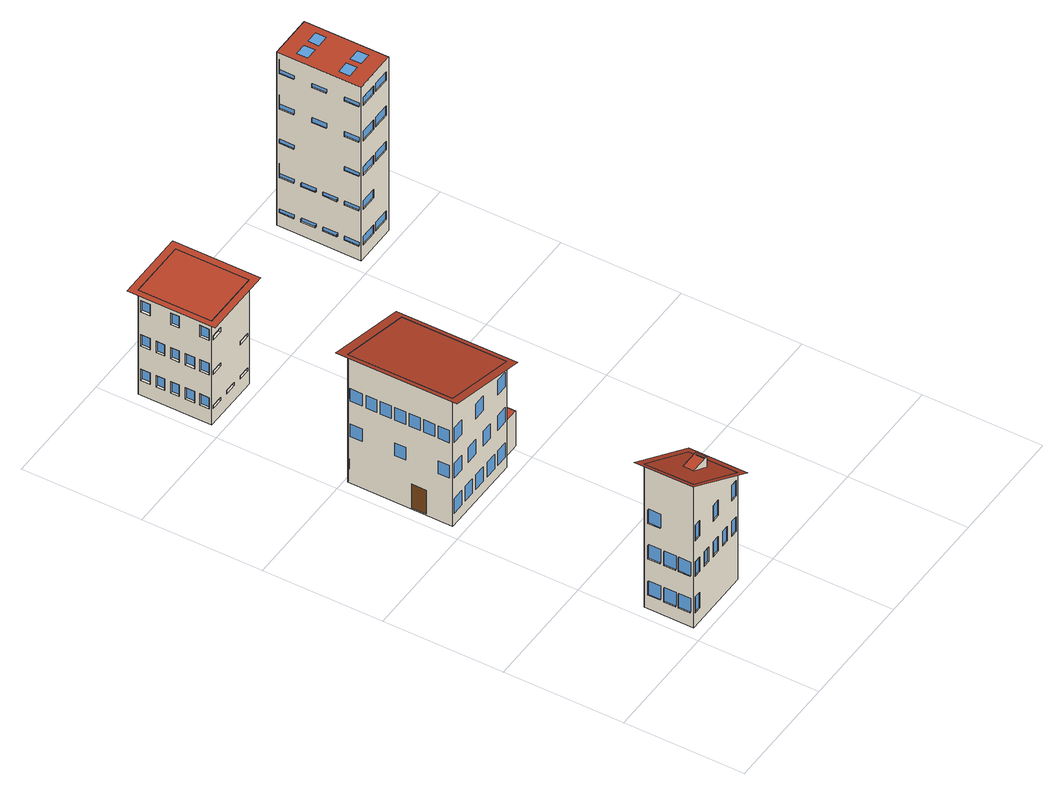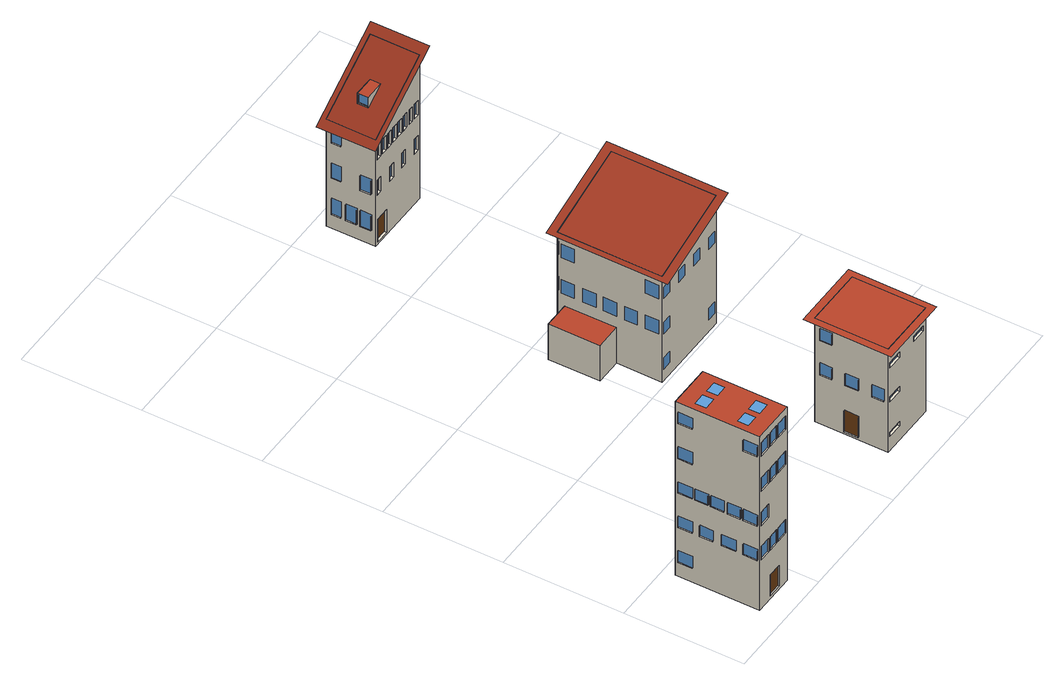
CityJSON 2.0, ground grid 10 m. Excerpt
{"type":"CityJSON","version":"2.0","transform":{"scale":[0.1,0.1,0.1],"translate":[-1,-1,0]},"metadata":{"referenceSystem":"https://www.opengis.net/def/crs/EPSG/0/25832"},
"CityObjects":{
"building1":{"type":"Building","attributes":{"dateOfConstruction":"1953-01-01","function":"Industrial","roofType":"Shed","storeysAboveGround":3},"children":["building1-1"],"geometry":[{"type":"MultiSurface","lod":"3","boundaries":[[[0,1,2,3]],[[4,5,6,7],[8,9,10,11]],[[5,0,3,6],[12,13,14,15],[16,17,18,19],[20,21,22,23],[24,25,26,27],[28,29,30,31],[32,33,34,35],[36,37,38,39],[40,41,42,43],[44,45,46,47]],[[12,48,49,13]],[[12,15,50,48]],[[14,51,50,15]],[[14,13,49,51]],[[16,52,53,17]],[[16,19,54,52]],[[18,55,54,19]],[[18,17,53,55]],[[20,56,57,21]],[[20,23,58,56]],[[22,59,58,23]],[[22,21,57,59]],[[24,60,61,25]],[[24,27,62,60]],[[26,63,62,27]],[[26,25,61,63]],[[28,64,65,29]],[[28,31,66,64]],[[30,67,66,31]],[[30,29,65,67]],[[32,68,69,33]],[[32,35,70,68]],[[34,71,70,35]],[[34,33,69,71]],[[36,72,73,37]],[[36,39,74,72]],[[38,75,74,39]],[[38,37,73,75]],[[40,76,77,41]],[[40,43,78,76]],[[42,79,78,43]],[[42,41,77,79]],[[44,80,81,45]],[[44,47,82,80]],[[46,83,82,47]],[[46,45,81,83]],[[48,50,51,49]],[[52,54,55,53]],[[56,58,59,57]],[[60,62,63,61]],[[64,66,67,65]],[[68,70,71,69]],[[72,74,75,73]],[[76,78,79,77]],[[80,82,83,81]],[[3,2,7,6],[84,85,86,87],[88,89,90,91],[92,93,94,95],[96,97,98,99],[100,101,102,103],[104,105,106,107]],[[84,108,109,85]],[[84,87,110,108]],[[86,111,110,87]],[[86,85,109,111]],[[88,112,113,89]],[[88,91,114,112]],[[90,115,114,91]],[[90,89,113,115]],[[92,116,117,93]],[[92,95,118,116]],[[94,119,118,95]],[[94,93,117,119]],[[96,120,121,97]],[[96,99,122,120]],[[98,123,122,99]],[[98,97,121,123]],[[100,124,125,101]],[[100,103,126,124]],[[102,127,126,103]],[[102,101,125,127]],[[104,128,129,105]],[[104,107,130,128]],[[106,131,130,107]],[[106,105,129,131]],[[108,110,111,109]],[[112,114,115,113]],[[116,118,119,117]],[[120,122,123,121]],[[124,126,127,125]],[[128,130,131,129]],[[7,2,1,4],[132,133,134,135],[136,137,138,139],[140,141,142,143],[144,145,146,147],[148,149,150,151],[152,153,154,155],[156,157,158,159],[160,161,162,163],[164,165,166,167],[168,169,170,171],[172,173,174,175],[176,177,178,179],[180,181,182,183]],[[132,184,185,133]],[[132,135,186,184]],[[134,187,186,135]],[[134,133,185,187]],[[136,188,189,137]],[[136,139,190,188]],[[138,191,190,139]],[[138,137,189,191]],[[140,192,193,141]],[[140,143,194,192]],[[142,195,194,143]],[[142,141,193,195]],[[144,196,197,145]],[[144,147,198,196]],[[146,199,198,147]],[[146,145,197,199]],[[148,200,201,149]],[[148,151,202,200]],[[150,203,202,151]],[[150,149,201,203]],[[152,204,205,153]],[[152,155,206,204]],[[154,207,206,155]],[[154,153,205,207]],[[156,208,209,157]],[[156,159,210,208]],[[158,211,210,159]],[[158,157,209,211]],[[160,212,213,161]],[[160,163,214,212]],[[162,215,214,163]],[[162,161,213,215]],[[164,216,217,165]],[[164,167,218,216]],[[166,219,218,167]],[[166,165,217,219]],[[168,220,221,169]],[[168,171,222,220]],[[170,223,222,171]],[[170,169,221,223]],[[172,224,225,173]],[[172,175,226,224]],[[174,227,226,175]],[[174,173,225,227]],[[176,228,229,177]],[[176,179,230,228]],[[178,231,230,179]],[[178,177,229,231]],[[180,232,233,181]],[[180,183,234,232]],[[182,235,234,183]],[[182,181,233,235]],[[184,186,187,185]],[[188,190,191,189]],[[192,194,195,193]],[[196,198,199,197]],[[200,202,203,201]],[[204,206,207,205]],[[208,210,211,209]],[[212,214,215,213]],[[216,218,219,217]],[[220,222,223,221]],[[224,226,227,225]],[[228,230,231,229]],[[232,234,235,233]],[[4,1,0,5],[236,237,238,239],[240,241,242,243],[244,245,246,247],[248,249,250,251],[252,253,254,255],[256,257,258,259],[260,261,262,263]],[[236,264,265,237]],[[236,239,266,264]],[[238,267,266,239]],[[238,237,265,267]],[[240,268,269,241]],[[240,243,270,268]],[[242,271,270,243]],[[242,241,269,271]],[[244,272,273,245]],[[244,247,274,272]],[[246,275,274,247]],[[246,245,273,275]],[[248,276,277,249]],[[248,251,278,276]],[[250,279,278,251]],[[250,249,277,279]],[[252,280,281,253]],[[252,255,282,280]],[[254,283,282,255]],[[254,253,281,283]],[[256,284,285,257]],[[256,259,286,284]],[[258,287,286,259]],[[258,257,285,287]],[[260,288,289,261]],[[260,263,290,288]],[[262,291,290,263]],[[262,261,289,291]],[[264,266,267,265]],[[268,270,271,269]],[[272,274,275,273]],[[276,278,279,277]],[[280,282,283,281]],[[284,286,287,285]],[[288,290,291,289]],[[292,293,294,295],[5,4,7,6]]],"semantics":{"surfaces":[{"type":"GroundSurface"},{"type":"RoofSurface"},{"type":"WallSurface"},{"type":"Window"},{"type":"Door"}],"values":[0,1,2,2,2,2,2,2,2,2,2,2,2,2,2,2,2,2,2,2,2,2,2,2,2,2,2,2,2,2,2,2,2,2,2,2,2,2,2,3,3,3,3,3,3,3,3,3,2,2,2,2,2,2,2,2,2,2,2,2,2,2,2,2,2,2,2,2,2,2,2,2,2,3,3,3,3,3,3,2,2,2,2,2,2,2,2,2,2,2,2,2,2,2,2,2,2,2,2,2,2,2,2,2,2,2,2,2,2,2,2,2,2,2,2,2,2,2,2,2,2,2,2,2,2,2,2,2,2,2,2,2,4,3,3,3,3,3,3,3,3,3,3,3,3,2,2,2,2,2,2,2,2,2,2,2,2,2,2,2,2,2,2,2,2,2,2,2,2,2,2,2,2,2,3,3,3,3,3,3,3,1]}}]},
"building1-1":{"type":"BuildingInstallation","attributes":{"relationToConstruction":"outside"},"parents":["building1"],"geometry":[{"type":"MultiSurface","lod":"3","boundaries":[[[8,11,296]],[[8,296,297,9]],[[297,10,9]],[[296,11,10,297],[298,299,300,301]],[[301,298,302,303]],[[302,304,305,303]]],"semantics":{"surfaces":[{"type":"WallSurface"},{"type":"RoofSurface"},{"type":"Window"}],"values":[0,1,0,0,0,2]}}]},
"building2":{"type":"Building","attributes":{"dateOfConstruction":"1951-01-01","function":"Industrial","roofType":"Shed","storeysAboveGround":3},"geometry":[{"type":"MultiSurface","lod":"3","boundaries":[[[306,307,308,309,310,311,312,313]],[[314,315,316,317]],[[315,306,313,316],[318,319,320,321],[322,323,324,325],[326,327,328,329],[330,331,332,333],[334,335,336,337],[338,339,340,341],[342,343,344,345],[346,347,348,349],[350,351,352,353],[354,355,356,357],[358,359,360,361],[362,363,364,365]],[[318,321,320,319]],[[322,325,324,323]],[[326,329,328,327]],[[330,333,332,331]],[[334,337,336,335]],[[338,341,340,339]],[[342,345,344,343]],[[346,349,348,347]],[[350,353,352,351]],[[354,357,356,355]],[[358,361,360,359]],[[362,365,364,363]],[[313,312,366,367,309,308,317,316],[368,369,370,371],[372,373,374,375],[376,377,378,379],[380,381,382,383],[384,385,386,387],[388,389,390,391],[392,393,394,395]],[[368,371,370,369]],[[372,375,374,373]],[[376,379,378,377]],[[380,383,382,381]],[[384,387,386,385]],[[388,391,390,389]],[[392,395,394,393]],[[317,308,307,314],[396,397,398,399],[400,401,402,403],[404,405,406,407],[408,409,410,411],[412,413,414,415],[416,417,418,419],[420,421,422,423]],[[396,399,398,397]],[[400,403,402,401]],[[404,407,406,405]],[[408,411,410,409]],[[412,415,414,413]],[[416,419,418,417]],[[420,423,422,421]],[[314,307,306,315],[424,425,426,427],[428,429,430,431],[432,433,434,435],[436,437,438,439],[440,441,442,443],[444,445,446,447],[448,449,450,451],[452,453,454,455],[456,457,458,459],[460,461,462,463],[464,465,466,467]],[[424,427,426,425]],[[428,431,430,429]],[[432,435,434,433]],[[436,439,438,437]],[[440,443,442,441]],[[444,447,446,445]],[[448,451,450,449]],[[452,455,454,453]],[[456,459,458,457]],[[460,463,462,461]],[[464,467,466,465]],[[312,311,468,366]],[[311,310,469,468]],[[309,367,469,310]],[[366,468,469,367]],[[470,471,472,473],[315,314,317,316]]],"semantics":{"surfaces":[{"type":"GroundSurface"},{"type":"RoofSurface"},{"type":"WallSurface"},{"type":"Window"},{"type":"Door"}],"values":[0,1,2,3,3,3,3,3,3,3,3,3,3,3,3,2,3,3,3,3,3,3,3,2,3,3,3,3,3,3,3,2,4,3,3,3,3,3,3,3,3,3,3,2,2,2,1,1]}}]},
"building3":{"type":"Building","attributes":{"dateOfConstruction":"1987-01-01","function":"Residential","roofType":"Flat","storeysAboveGround":3},"geometry":[{"type":"MultiSurface","lod":"3","boundaries":[[[474,475,476,477]],[[478,479,480,481]],[[474,477,479,478],[482,483,484,485],[486,487,488,489],[490,491,492,493],[494,495,496,497],[498,499,500,501],[502,503,504,505]],[[482,506,507,483]],[[482,485,508,506]],[[484,509,508,485]],[[484,483,507,509]],[[486,510,511,487]],[[486,489,512,510]],[[488,513,512,489]],[[488,487,511,513]],[[490,514,515,491]],[[490,493,516,514]],[[492,517,516,493]],[[492,491,515,517]],[[494,518,519,495]],[[494,497,520,518]],[[496,521,520,497]],[[496,495,519,521]],[[498,522,523,499]],[[498,501,524,522]],[[500,525,524,501]],[[500,499,523,525]],[[502,526,527,503]],[[502,505,528,526]],[[504,529,528,505]],[[504,503,527,529]],[[506,508,509,507]],[[510,512,513,511]],[[514,516,517,515]],[[518,520,521,519]],[[522,524,525,523]],[[526,528,529,527]],[[477,476,480,479],[530,531,532,533],[534,535,536,537],[538,539,540,541],[542,543,544,545],[546,547,548,549]],[[530,550,551,531]],[[530,533,552,550]],[[532,553,552,533]],[[532,531,551,553]],[[534,554,555,535]],[[534,537,556,554]],[[536,557,556,537]],[[536,535,555,557]],[[538,558,559,539]],[[538,541,560,558]],[[540,561,560,541]],[[540,539,559,561]],[[542,562,563,543]],[[542,545,564,562]],[[544,565,564,545]],[[544,543,563,565]],[[546,566,567,547]],[[546,549,568,566]],[[548,569,568,549]],[[548,547,567,569]],[[550,552,553,551]],[[554,556,557,555]],[[558,560,561,559]],[[562,564,565,563]],[[566,568,569,567]],[[476,475,481,480],[570,571,572,573],[574,575,576,577],[578,579,580,581],[582,583,584,585]],[[570,586,587,571]],[[570,573,588,586]],[[572,589,588,573]],[[572,571,587,589]],[[574,590,591,575]],[[574,577,592,590]],[[576,593,592,577]],[[576,575,591,593]],[[578,594,595,579]],[[578,581,596,594]],[[580,597,596,581]],[[580,579,595,597]],[[582,598,599,583]],[[582,585,600,598]],[[584,601,600,585]],[[584,583,599,601]],[[586,588,589,587]],[[590,592,593,591]],[[594,596,597,595]],[[598,600,601,599]],[[475,474,478,481],[602,603,604,605],[606,607,608,609],[610,611,612,613],[614,615,616,617],[618,619,620,621],[622,623,624,625],[626,627,628,629],[630,631,632,633],[634,635,636,637],[638,639,640,641],[642,643,644,645],[646,647,648,649],[650,651,652,653]],[[602,654,655,603]],[[602,605,656,654]],[[604,657,656,605]],[[604,603,655,657]],[[606,658,659,607]],[[606,609,660,658]],[[608,661,660,609]],[[608,607,659,661]],[[610,662,663,611]],[[610,613,664,662]],[[612,665,664,613]],[[612,611,663,665]],[[614,666,667,615]],[[614,617,668,666]],[[616,669,668,617]],[[616,615,667,669]],[[618,670,671,619]],[[618,621,506,670]],[[620,672,506,621]],[[620,619,671,672]],[[622,673,674,623]],[[622,625,675,673]],[[624,676,675,625]],[[624,623,674,676]],[[626,677,678,627]],[[626,629,679,677]],[[628,680,679,629]],[[628,627,678,680]],[[630,681,682,631]],[[630,633,683,681]],[[632,684,683,633]],[[632,631,682,684]],[[634,685,686,635]],[[634,637,687,685]],[[636,688,687,637]],[[636,635,686,688]],[[638,689,690,639]],[[638,641,518,689]],[[640,691,518,641]],[[640,639,690,691]],[[642,692,693,643]],[[642,645,694,692]],[[644,695,694,645]],[[644,643,693,695]],[[646,696,697,647]],[[646,649,698,696]],[[648,699,698,649]],[[648,647,697,699]],[[650,700,701,651]],[[650,653,526,700]],[[652,702,526,653]],[[652,651,701,702]],[[654,656,657,655]],[[658,660,661,659]],[[662,664,665,663]],[[666,668,669,667]],[[670,506,672,671]],[[673,675,676,674]],[[677,679,680,678]],[[681,683,684,682]],[[685,687,688,686]],[[689,518,691,690]],[[692,694,695,693]],[[696,698,699,697]],[[700,526,702,701]],[[703,704,705,706],[478,481,480,479]]],"semantics":{"surfaces":[{"type":"GroundSurface"},{"type":"RoofSurface"},{"type":"WallSurface"},{"type":"Window"},{"type":"Door"}],"values":[0,1,2,2,2,2,2,2,2,2,2,2,2,2,2,2,2,2,2,2,2,2,2,2,2,2,2,3,3,3,3,3,3,2,2,2,2,2,2,2,2,2,2,2,2,2,2,2,2,2,2,2,2,2,4,3,3,3,3,2,2,2,2,2,2,2,2,2,2,2,2,2,2,2,2,2,3,3,3,3,2,2,2,2,2,2,2,2,2,2,2,2,2,2,2,2,2,2,2,2,2,2,2,2,2,2,2,2,2,2,2,2,2,2,2,2,2,2,2,2,2,2,2,2,2,2,2,2,2,2,2,2,2,3,3,3,3,3,3,3,3,3,3,3,3,3,1]}}]},
"building4":{"type":"Building","attributes":{"dateOfConstruction":"1951-01-01","function":"Industrial","roofType":"Flat","storeysAboveGround":5},"geometry":[{"type":"MultiSurface","lod":"3","boundaries":[[[707,708,709,710]],[[711,712,713,714],[715,716,717,718],[719,720,721,722],[723,724,725,726],[727,728,729,730]],[[715,718,717,716]],[[719,722,721,720]],[[723,726,725,724]],[[727,730,729,728]],[[707,710,712,711],[731,732,733,734],[735,736,737,738],[739,740,741,742],[743,744,745,746],[747,748,749,750],[751,752,753,754],[755,756,757,758],[759,760,761,762],[763,764,765,766]],[[731,767,768,732]],[[731,734,769,767]],[[733,770,769,734]],[[733,732,768,770]],[[735,771,772,736]],[[735,738,773,771]],[[737,774,773,738]],[[737,736,772,774]],[[739,775,776,740]],[[739,742,777,775]],[[741,778,777,742]],[[741,740,776,778]],[[743,779,780,744]],[[743,746,781,779]],[[745,782,781,746]],[[745,744,780,782]],[[747,783,784,748]],[[747,750,785,783]],[[749,786,785,750]],[[749,748,784,786]],[[751,787,788,752]],[[751,754,789,787]],[[753,790,789,754]],[[753,752,788,790]],[[755,791,792,756]],[[755,758,793,791]],[[757,794,793,758]],[[757,756,792,794]],[[759,795,796,760]],[[759,762,797,795]],[[761,798,797,762]],[[761,760,796,798]],[[763,799,800,764]],[[763,766,801,799]],[[765,802,801,766]],[[765,764,800,802]],[[767,769,770,768]],[[771,773,774,772]],[[775,777,778,776]],[[779,781,782,780]],[[783,785,786,784]],[[787,789,790,788]],[[791,793,794,792]],[[795,797,798,796]],[[799,801,802,800]],[[710,709,713,712],[803,804,805,806],[807,808,809,810],[811,812,813,814],[815,816,817,818],[819,820,821,822],[823,824,825,826],[827,828,829,830],[831,832,833,834],[835,836,837,838],[839,840,841,842],[843,844,845,846],[847,848,849,850],[851,852,853,854]],[[803,855,856,804]],[[803,806,857,855]],[[805,858,857,806]],[[805,804,856,858]],[[807,859,860,808]],[[807,810,861,859]],[[809,862,861,810]],[[809,808,860,862]],[[811,863,864,812]],[[811,814,865,863]],[[813,866,865,814]],[[813,812,864,866]],[[815,867,868,816]],[[815,818,869,867]],[[817,870,869,818]],[[817,816,868,870]],[[819,871,872,820]],[[819,822,873,871]],[[821,874,873,822]],[[821,820,872,874]],[[823,875,876,824]],[[823,826,877,875]],[[825,878,877,826]],[[825,824,876,878]],[[827,879,880,828]],[[827,830,881,879]],[[829,882,881,830]],[[829,828,880,882]],[[831,883,884,832]],[[831,834,885,883]],[[833,886,885,834]],[[833,832,884,886]],[[835,887,888,836]],[[835,838,889,887]],[[837,890,889,838]],[[837,836,888,890]],[[839,891,892,840]],[[839,842,893,891]],[[841,894,893,842]],[[841,840,892,894]],[[843,895,896,844]],[[843,846,897,895]],[[845,898,897,846]],[[845,844,896,898]],[[847,899,900,848]],[[847,850,901,899]],[[849,902,901,850]],[[849,848,900,902]],[[851,903,904,852]],[[851,854,905,903]],[[853,906,905,854]],[[853,852,904,906]],[[855,857,858,856]],[[859,861,862,860]],[[863,865,866,864]],[[867,869,870,868]],[[871,873,874,872]],[[875,877,878,876]],[[879,881,882,880]],[[883,885,886,884]],[[887,889,890,888]],[[891,893,894,892]],[[895,897,898,896]],[[899,901,902,900]],[[903,905,906,904]],[[709,708,714,713],[907,908,909,910],[911,912,913,914],[915,916,917,918],[919,920,921,922],[923,924,925,926],[927,928,929,930],[931,932,933,934],[935,936,937,938],[939,940,941,942],[943,944,945,946],[947,948,949,950]],[[907,951,952,908]],[[907,910,953,951]],[[909,954,953,910]],[[909,908,952,954]],[[911,955,956,912]],[[911,914,957,955]],[[913,958,957,914]],[[913,912,956,958]],[[915,959,960,916]],[[915,918,961,959]],[[917,962,961,918]],[[917,916,960,962]],[[919,963,964,920]],[[919,922,965,963]],[[921,966,965,922]],[[921,920,964,966]],[[923,967,968,924]],[[923,926,969,967]],[[925,970,969,926]],[[925,924,968,970]],[[927,971,972,928]],[[927,930,973,971]],[[929,974,973,930]],[[929,928,972,974]],[[931,975,976,932]],[[931,934,977,975]],[[933,978,977,934]],[[933,932,976,978]],[[935,979,980,936]],[[935,938,981,979]],[[937,982,981,938]],[[937,936,980,982]],[[939,983,984,940]],[[939,942,985,983]],[[941,986,985,942]],[[941,940,984,986]],[[943,987,988,944]],[[943,946,989,987]],[[945,990,989,946]],[[945,944,988,990]],[[947,991,992,948]],[[947,950,993,991]],[[949,994,993,950]],[[949,948,992,994]],[[951,953,954,952]],[[955,957,958,956]],[[959,961,962,960]],[[963,965,966,964]],[[967,969,970,968]],[[971,973,974,972]],[[975,977,978,976]],[[979,981,982,980]],[[983,985,986,984]],[[987,989,990,988]],[[991,993,994,992]],[[708,707,711,714],[995,996,997,998],[999,1000,1001,1002],[1003,1004,1005,1006],[1007,1008,1009,1010],[1011,1012,1013,1014],[1015,1016,1017,1018],[1019,1020,1021,1022],[1023,1024,1025,1026],[1027,1028,1029,1030],[1031,1032,1033,1034],[1035,1036,1037,1038],[1039,1040,1041,1042],[1043,1044,1045,1046],[1047,1048,1049,1050],[1051,1052,1053,1054],[1055,1056,1057,1058]],[[995,1059,1060,996]],[[995,998,1061,1059]],[[997,1062,1061,998]],[[997,996,1060,1062]],[[999,1063,1064,1000]],[[999,1002,1065,1063]],[[1001,1066,1065,1002]],[[1001,1000,1064,1066]],[[1003,1067,1068,1004]],[[1003,1006,1069,1067]],[[1005,1070,1069,1006]],[[1005,1004,1068,1070]],[[1007,1071,1072,1008]],[[1007,1010,1073,1071]],[[1009,1074,1073,1010]],[[1009,1008,1072,1074]],[[1011,1075,1076,1012]],[[1011,1014,1077,1075]],[[1013,1078,1077,1014]],[[1013,1012,1076,1078]],[[1015,1079,1080,1016]],[[1015,1018,1081,1079]],[[1017,1082,1081,1018]],[[1017,1016,1080,1082]],[[1019,1083,1084,1020]],[[1019,1022,1085,1083]],[[1021,1086,1085,1022]],[[1021,1020,1084,1086]],[[1023,1087,1088,1024]],[[1023,1026,1089,1087]],[[1025,1090,1089,1026]],[[1025,1024,1088,1090]],[[1027,1091,1092,1028]],[[1027,1030,1093,1091]],[[1029,1094,1093,1030]],[[1029,1028,1092,1094]],[[1031,1095,1096,1032]],[[1031,1034,1097,1095]],[[1033,1098,1097,1034]],[[1033,1032,1096,1098]],[[1035,1099,1100,1036]],[[1035,1038,1101,1099]],[[1037,1102,1101,1038]],[[1037,1036,1100,1102]],[[1039,1103,1104,1040]],[[1039,1042,1105,1103]],[[1041,1106,1105,1042]],[[1041,1040,1104,1106]],[[1043,1107,1108,1044]],[[1043,1046,1109,1107]],[[1045,1110,1109,1046]],[[1045,1044,1108,1110]],[[1047,1111,1112,1048]],[[1047,1050,1113,1111]],[[1049,1114,1113,1050]],[[1049,1048,1112,1114]],[[1051,1115,1116,1052]],[[1051,1054,1117,1115]],[[1053,1118,1117,1054]],[[1053,1052,1116,1118]],[[1055,1119,1120,1056]],[[1055,1058,1121,1119]],[[1057,1122,1121,1058]],[[1057,1056,1120,1122]],[[1059,1061,1062,1060]],[[1063,1065,1066,1064]],[[1067,1069,1070,1068]],[[1071,1073,1074,1072]],[[1075,1077,1078,1076]],[[1079,1081,1082,1080]],[[1083,1085,1086,1084]],[[1087,1089,1090,1088]],[[1091,1093,1094,1092]],[[1095,1097,1098,1096]],[[1099,1101,1102,1100]],[[1103,1105,1106,1104]],[[1107,1109,1110,1108]],[[1111,1113,1114,1112]],[[1115,1117,1118,1116]],[[1119,1121,1122,1120]]],"semantics":{"surfaces":[{"type":"GroundSurface"},{"type":"RoofSurface"},{"type":"Window"},{"type":"WallSurface"},{"type":"Door"}],"values":[0,1,2,2,2,2,3,3,3,3,3,3,3,3,3,3,3,3,3,3,3,3,3,3,3,3,3,3,3,3,3,3,3,3,3,3,3,3,3,3,3,3,3,2,2,2,2,2,2,2,2,2,3,3,3,3,3,3,3,3,3,3,3,3,3,3,3,3,3,3,3,3,3,3,3,3,3,3,3,3,3,3,3,3,3,3,3,3,3,3,3,3,3,3,3,3,3,3,3,3,3,3,3,3,3,2,2,2,2,2,2,2,2,2,2,2,2,2,3,3,3,3,3,3,3,3,3,3,3,3,3,3,3,3,3,3,3,3,3,3,3,3,3,3,3,3,3,3,3,3,3,3,3,3,3,3,3,3,3,3,3,3,3,4,2,2,2,2,2,2,2,2,2,2,3,3,3,3,3,3,3,3,3,3,3,3,3,3,3,3,3,3,3,3,3,3,3,3,3,3,3,3,3,3,3,3,3,3,3,3,3,3,3,3,3,3,3,3,3,3,3,3,3,3,3,3,3,3,3,3,3,3,3,3,3,3,3,3,3,2,2,2,2,2,2,2,2,2,2,2,2,2,2,2,2]}}]}
},
"vertices":[
[10,10,0],[10,51,0],[69,51,0],[69,10,0],[10,51,138],[10,10,138],[69,10,103],[69,51,103],[36,26,123],[36,35,123],[53,35,113],[53,26,113],[12,10,13],[12,10,28],[18,10,28],[18,10,13],[12,10,48],[12,10,62],[18,10,62],[18,10,48],[24,10,48],[24,10,62],[30,10,62],[30,10,48],[36,10,48],[36,10,62],[43,10,62],[43,10,48],[49,10,48],[49,10,62],[55,10,62],[55,10,48],[61,10,48],[61,10,62],[67,10,62],[67,10,48],[12,10,82],[12,10,97],[18,10,97],[18,10,82],[36,10,82],[36,10,97],[43,10,97],[43,10,82],[61,10,82],[61,10,97],[67,10,97],[67,10,82],[12,11,13],[12,11,28],[18,11,13],[18,11,28],[12,11,48],[12,11,62],[18,11,48],[18,11,62],[24,11,48],[24,11,62],[30,11,48],[30,11,62],[36,11,48],[36,11,62],[43,11,48],[43,11,62],[49,11,48],[49,11,62],[55,11,48],[55,11,62],[61,11,48],[61,11,62],[67,11,48],[67,11,62],[12,11,82],[12,11,97],[18,11,82],[18,11,97],[36,11,82],[36,11,97],[43,11,82],[43,11,97],[61,11,82],[61,11,97],[67,11,82],[67,11,97],[69,14,13],[69,14,28],[69,22,28],[69,22,13],[69,26,13],[69,26,28],[69,35,28],[69,35,13],[69,38,13],[69,38,28],[69,47,28],[69,47,13],[69,14,48],[69,14,62],[69,22,62],[69,22,48],[69,38,48],[69,38,62],[69,47,62],[69,47,48],[69,14,82],[69,14,96],[69,22,96],[69,22,82],[68,14,13],[68,14,28],[68,22,13],[68,22,28],[68,26,13],[68,26,28],[68,35,13],[68,35,28],[68,38,13],[68,38,28],[68,47,13],[68,47,28],[68,14,48],[68,14,62],[68,22,48],[68,22,62],[68,38,48],[68,38,62],[68,47,48],[68,47,62],[68,14,82],[68,14,96],[68,22,82],[68,22,96],[66,51,2],[66,51,24],[54,51,24],[54,51,2],[67,51,48],[67,51,62],[62,51,62],[62,51,48],[50,51,48],[50,51,62],[45,51,62],[45,51,48],[34,51,48],[34,51,62],[29,51,62],[29,51,48],[17,51,48],[17,51,62],[12,51,62],[12,51,48],[67,51,82],[67,51,96],[62,51,96],[62,51,82],[60,51,82],[60,51,96],[55,51,96],[55,51,82],[53,51,82],[53,51,96],[48,51,96],[48,51,82],[46,51,82],[46,51,96],[41,51,96],[41,51,82],[39,51,82],[39,51,96],[34,51,96],[34,51,82],[32,51,82],[32,51,96],[27,51,96],[27,51,82],[24,51,82],[24,51,96],[20,51,96],[20,51,82],[17,51,82],[17,51,96],[12,51,96],[12,51,82],[66,49,2],[66,49,24],[54,49,2],[54,49,24],[67,49,48],[67,49,62],[62,49,48],[62,49,62],[50,49,48],[50,49,62],[45,49,48],[45,49,62],[34,49,48],[34,49,62],[29,49,48],[29,49,62],[17,49,48],[17,49,62],[12,49,48],[12,49,62],[67,49,82],[67,49,96],[62,49,82],[62,49,96],[60,49,82],[60,49,96],[55,49,82],[55,49,96],[53,49,82],[53,49,96],[48,49,82],[48,49,96],[46,49,82],[46,49,96],[41,49,82],[41,49,96],[39,49,82],[39,49,96],[34,49,82],[34,49,96],[32,49,82],[32,49,96],[27,49,82],[27,49,96],[24,49,82],[24,49,96],[20,49,82],[20,49,96],[17,49,82],[17,49,96],[12,49,82],[12,49,96],[10,48,13],[10,48,26],[10,38,26],[10,38,13],[10,35,13],[10,35,26],[10,25,26],[10,25,13],[10,23,13],[10,23,26],[10,13,26],[10,13,13],[10,48,48],[10,48,61],[10,38,61],[10,38,48],[10,35,48],[10,35,61],[10,25,61],[10,25,48],[10,23,48],[10,23,61],[10,13,61],[10,13,48],[10,48,82],[10,48,95],[10,38,95],[10,38,82],[11,48,13],[11,48,26],[11,38,13],[11,38,26],[11,35,13],[11,35,26],[11,25,13],[11,25,26],[11,23,13],[11,23,26],[11,13,13],[11,13,26],[11,48,48],[11,48,61],[11,38,48],[11,38,61],[11,35,48],[11,35,61],[11,25,48],[11,25,61],[11,23,48],[11,23,61],[11,13,48],[11,13,61],[11,48,82],[11,48,95],[11,38,82],[11,38,95],[3,6,143],[76,6,99],[76,55,99],[3,55,143],
[53,26,123],[53,35,123],[53,27,122],[53,27,114],[53,34,114],[53,34,122],[52,27,122],[52,34,122],[52,27,114],[52,34,114],
[10,210,0],[10,297,0],[82,297,0],[82,259,0],[104,259,0],[104,216,0],[82,216,0],[82,210,0],[10,297,123],[10,210,123],[82,210,102],[82,297,102],[12,210,11],[12,210,25],[22,210,25],[22,210,11],[27,210,11],[27,210,25],[36,210,25],[36,210,11],[41,210,11],[41,210,25],[51,210,25],[51,210,11],[56,210,11],[56,210,25],[66,210,25],[66,210,11],[70,210,11],[70,210,25],[80,210,25],[80,210,11],[12,210,45],[12,210,59],[22,210,59],[22,210,45],[31,210,45],[31,210,59],[41,210,59],[41,210,45],[51,210,45],[51,210,59],[60,210,59],[60,210,45],[70,210,45],[70,210,59],[80,210,59],[80,210,45],[12,210,79],[12,210,93],[22,210,93],[22,210,79],[41,210,79],[41,210,93],[51,210,93],[51,210,79],[70,210,79],[70,210,93],[80,210,93],[80,210,79],[82,216,34],[82,259,34],[82,213,45],[82,213,58],[82,224,58],[82,224,45],[82,231,45],[82,231,58],[82,242,58],[82,242,45],[82,248,45],[82,248,58],[82,259,58],[82,259,45],[82,266,45],[82,266,58],[82,276,58],[82,276,45],[82,283,45],[82,283,58],[82,294,58],[82,294,45],[82,213,79],[82,213,92],[82,224,92],[82,224,79],[82,283,79],[82,283,92],[82,294,92],[82,294,79],[80,297,11],[80,297,22],[72,297,22],[72,297,11],[20,297,11],[20,297,22],[12,297,22],[12,297,11],[80,297,45],[80,297,56],[72,297,56],[72,297,45],[80,297,79],[80,297,90],[72,297,90],[72,297,79],[60,297,79],[60,297,90],[52,297,90],[52,297,79],[40,297,79],[40,297,90],[32,297,90],[32,297,79],[20,297,79],[20,297,90],[12,297,90],[12,297,79],[10,244,1],[10,244,24],[10,232,24],[10,232,1],[10,295,45],[10,295,57],[10,285,57],[10,285,45],[10,258,45],[10,258,57],[10,249,57],[10,249,45],[10,222,45],[10,222,57],[10,213,57],[10,213,45],[10,295,79],[10,295,91],[10,285,91],[10,285,79],[10,282,79],[10,282,91],[10,273,91],[10,273,79],[10,270,79],[10,270,91],[10,261,91],[10,261,79],[10,258,79],[10,258,91],[10,249,91],[10,249,79],[10,246,79],[10,246,91],[10,237,91],[10,237,79],[10,234,79],[10,234,91],[10,225,91],[10,225,79],[10,222,79],[10,222,91],[10,213,91],[10,213,79],[104,216,34],[104,259,34],[5,203,125],[86,203,101],[86,304,101],[5,304,125],
[10,410,0],[10,471,0],[60,471,0],[60,410,0],[10,410,100],[60,410,100],[60,471,100],[10,471,100],[12,410,14],[12,410,17],[22,410,17],[22,410,14],[30,410,14],[30,410,17],[40,410,17],[40,410,14],[48,410,14],[48,410,17],[58,410,17],[58,410,14],[12,410,47],[12,410,50],[22,410,50],[22,410,47],[48,410,47],[48,410,50],[58,410,50],[58,410,47],[12,410,80],[12,410,84],[22,410,84],[22,410,80],[12,412,14],[12,412,17],[22,412,14],[22,412,17],[30,412,14],[30,412,17],[40,412,14],[40,412,17],[48,412,14],[48,412,17],[58,412,14],[58,412,17],[12,412,47],[12,412,50],[22,412,47],[22,412,50],[48,412,47],[48,412,50],[58,412,47],[58,412,50],[12,412,80],[12,412,84],[22,412,80],[22,412,84],[60,434,2],[60,434,22],[60,446,22],[60,446,2],[60,414,47],[60,414,58],[60,424,58],[60,424,47],[60,435,47],[60,435,58],[60,446,58],[60,446,47],[60,457,47],[60,457,58],[60,467,58],[60,467,47],[60,414,80],[60,414,91],[60,424,91],[60,424,80],[59,434,2],[59,434,22],[59,446,2],[59,446,22],[59,414,47],[59,414,58],[59,424,47],[59,424,58],[59,435,47],[59,435,58],[59,446,47],[59,446,58],[59,457,47],[59,457,58],[59,467,47],[59,467,58],[59,414,80],[59,414,91],[59,424,80],[59,424,91],[58,471,14],[58,471,18],[45,471,18],[45,471,14],[58,471,47],[58,471,52],[45,471,52],[45,471,47],[58,471,80],[58,471,85],[45,471,85],[45,471,80],[26,471,80],[26,471,85],[13,471,85],[13,471,80],[58,469,14],[58,469,18],[45,469,14],[45,469,18],[58,469,47],[58,469,52],[45,469,47],[45,469,52],[58,469,80],[58,469,85],[45,469,80],[45,469,85],[26,469,80],[26,469,85],[13,469,80],[13,469,85],[10,469,14],[10,469,25],[10,461,25],[10,461,14],[10,456,14],[10,456,25],[10,449,25],[10,449,14],[10,444,14],[10,444,25],[10,437,25],[10,437,14],[10,432,14],[10,432,25],[10,424,25],[10,424,14],[10,420,14],[10,420,25],[10,412,25],[10,412,14],[10,469,47],[10,469,58],[10,461,58],[10,461,47],[10,456,47],[10,456,58],[10,449,58],[10,449,47],[10,444,47],[10,444,58],[10,437,58],[10,437,47],[10,432,47],[10,432,58],[10,424,58],[10,424,47],[10,420,47],[10,420,58],[10,412,58],[10,412,47],[10,469,80],[10,469,91],[10,461,91],[10,461,80],[10,444,80],[10,444,91],[10,437,91],[10,437,80],[10,420,80],[10,420,91],[10,412,91],[10,412,80],[12,469,14],[12,469,25],[12,461,14],[12,461,25],[12,456,14],[12,456,25],[12,449,14],[12,449,25],[12,444,14],[12,444,25],[12,437,14],[12,437,25],[12,432,14],[12,432,25],[12,424,14],[12,424,25],[12,420,14],[12,420,25],[12,412,25],[12,469,47],[12,469,58],[12,461,47],[12,461,58],[12,456,47],[12,456,58],[12,449,47],[12,449,58],[12,444,47],[12,444,58],[12,437,47],[12,437,58],[12,432,47],[12,432,58],[12,424,47],[12,424,58],[12,420,47],[12,420,58],[12,412,58],[12,469,80],[12,469,91],[12,461,80],[12,461,91],[12,444,80],[12,444,91],[12,437,80],[12,437,91],[12,420,80],[12,420,91],[12,412,91],[5,404,100],[66,404,100],[66,477,100],[5,477,100],
[210,410,0],[210,480,0],[247,480,0],[247,410,0],[210,410,167],[247,410,167],[247,480,167],[210,480,167],[231,423,167],[231,432,167],[241,432,167],[241,423,167],[216,423,167],[216,432,167],[226,432,167],[226,423,167],[231,458,167],[231,467,167],[241,467,167],[241,458,167],[216,458,167],[216,467,167],[226,467,167],[226,458,167],[213,410,13],[213,410,21],[227,410,21],[227,410,13],[230,410,13],[230,410,21],[244,410,21],[244,410,13],[213,410,47],[213,410,55],[227,410,55],[227,410,47],[213,410,80],[213,410,88],[227,410,88],[227,410,80],[230,410,80],[230,410,88],[244,410,88],[244,410,80],[213,410,113],[213,410,122],[227,410,122],[227,410,113],[230,410,113],[230,410,122],[244,410,122],[244,410,113],[213,410,147],[213,410,155],[227,410,155],[227,410,147],[230,410,147],[230,410,155],[244,410,155],[244,410,147],[213,411,13],[213,411,21],[227,411,13],[227,411,21],[230,411,13],[230,411,21],[244,411,13],[244,411,21],[213,411,47],[213,411,55],[227,411,47],[227,411,55],[213,411,80],[213,411,88],[227,411,80],[227,411,88],[230,411,80],[230,411,88],[244,411,80],[244,411,88],[213,411,113],[213,411,122],[227,411,113],[227,411,122],[230,411,113],[230,411,122],[244,411,113],[244,411,122],[213,411,147],[213,411,155],[227,411,147],[227,411,155],[230,411,147],[230,411,155],[244,411,147],[244,411,155],[247,412,13],[247,412,24],[247,424,24],[247,424,13],[247,412,47],[247,412,57],[247,424,57],[247,424,47],[247,430,47],[247,430,57],[247,441,57],[247,441,47],[247,448,47],[247,448,57],[247,460,57],[247,460,47],[247,466,47],[247,466,57],[247,478,57],[247,478,47],[247,412,80],[247,412,90],[247,424,90],[247,424,80],[247,426,80],[247,426,90],[247,437,90],[247,437,80],[247,439,80],[247,439,90],[247,450,90],[247,450,80],[247,453,80],[247,453,90],[247,464,90],[247,464,80],[247,466,80],[247,466,90],[247,478,90],[247,478,80],[247,412,113],[247,412,124],[247,424,124],[247,424,113],[247,412,147],[247,412,157],[247,424,157],[247,424,147],[247,466,147],[247,466,157],[247,478,157],[247,478,147],[246,412,13],[246,412,24],[246,424,13],[246,424,24],[246,412,47],[246,412,57],[246,424,47],[246,424,57],[246,430,47],[246,430,57],[246,441,47],[246,441,57],[246,448,47],[246,448,57],[246,460,47],[246,460,57],[246,466,47],[246,466,57],[246,478,47],[246,478,57],[246,412,80],[246,412,90],[246,424,80],[246,424,90],[246,426,80],[246,426,90],[246,437,80],[246,437,90],[246,439,80],[246,439,90],[246,450,80],[246,450,90],[246,453,80],[246,453,90],[246,464,80],[246,464,90],[246,466,80],[246,466,90],[246,478,80],[246,478,90],[246,412,113],[246,412,124],[246,424,113],[246,424,124],[246,412,147],[246,412,157],[246,424,147],[246,424,157],[246,466,147],[246,466,157],[246,478,147],[246,478,157],[233,480,3],[233,480,23],[221,480,23],[221,480,3],[245,480,47],[245,480,60],[235,480,60],[235,480,47],[233,480,47],[233,480,60],[224,480,60],[224,480,47],[222,480,47],[222,480,60],[212,480,60],[212,480,47],[245,480,80],[245,480,93],[235,480,93],[235,480,80],[245,480,113],[245,480,126],[235,480,126],[235,480,113],[233,480,113],[233,480,126],[224,480,126],[224,480,113],[222,480,113],[222,480,126],[212,480,126],[212,480,113],[245,480,147],[245,480,160],[235,480,160],[235,480,147],[233,480,147],[233,480,160],[224,480,160],[224,480,147],[222,480,147],[222,480,160],[212,480,160],[212,480,147],[233,479,3],[233,479,23],[221,479,3],[221,479,23],[245,479,47],[245,479,60],[235,479,47],[235,479,60],[233,479,47],[233,479,60],[224,479,47],[224,479,60],[222,479,47],[222,479,60],[212,479,47],[212,479,60],[245,479,80],[245,479,93],[235,479,80],[235,479,93],[245,479,113],[245,479,126],[235,479,113],[235,479,126],[233,479,113],[233,479,126],[224,479,113],[224,479,126],[222,479,113],[222,479,126],[212,479,113],[212,479,126],[245,479,147],[245,479,160],[235,479,147],[235,479,160],[233,479,147],[233,479,160],[224,479,147],[224,479,160],[222,479,147],[222,479,160],[212,479,147],[212,479,160],[210,478,13],[210,478,16],[210,466,16],[210,466,13],[210,460,13],[210,460,16],[210,448,16],[210,448,13],[210,442,13],[210,442,16],[210,430,16],[210,430,13],[210,424,13],[210,424,16],[210,412,16],[210,412,13],[210,478,47],[210,478,50],[210,466,50],[210,466,47],[210,460,47],[210,460,50],[210,448,50],[210,448,47],[210,442,47],[210,442,50],[210,430,50],[210,430,47],[210,424,47],[210,424,50],[210,412,50],[210,412,47],[210,478,80],[210,478,83],[210,466,83],[210,466,80],[210,424,80],[210,424,83],[210,412,83],[210,412,80],[210,478,113],[210,478,117],[210,466,117],[210,466,113],[210,451,113],[210,451,117],[210,439,117],[210,439,113],[210,424,113],[210,424,117],[210,412,117],[210,412,113],[210,478,147],[210,478,150],[210,466,150],[210,466,147],[210,451,147],[210,451,150],[210,439,150],[210,439,147],[210,424,147],[210,424,150],[210,412,150],[210,412,147],[211,478,13],[211,478,16],[211,466,13],[211,466,16],[211,460,13],[211,460,16],[211,448,13],[211,448,16],[211,442,13],[211,442,16],[211,430,13],[211,430,16],[211,424,13],[211,424,16],[211,412,13],[211,412,16],[211,478,47],[211,478,50],[211,466,47],[211,466,50],[211,460,47],[211,460,50],[211,448,47],[211,448,50],[211,442,47],[211,442,50],[211,430,47],[211,430,50],[211,424,47],[211,424,50],[211,412,47],[211,412,50],[211,478,80],[211,478,83],[211,466,80],[211,466,83],[211,424,80],[211,424,83],[211,412,80],[211,412,83],[211,478,113],[211,478,117],[211,466,113],[211,466,117],[211,451,113],[211,451,117],[211,439,113],[211,439,117],[211,424,113],[211,424,117],[211,412,113],[211,412,117],[211,478,147],[211,478,150],[211,466,147],[211,466,150],[211,451,147],[211,451,150],[211,439,147],[211,439,150],[211,424,147],[211,424,150],[211,412,147],[211,412,150]
]}
